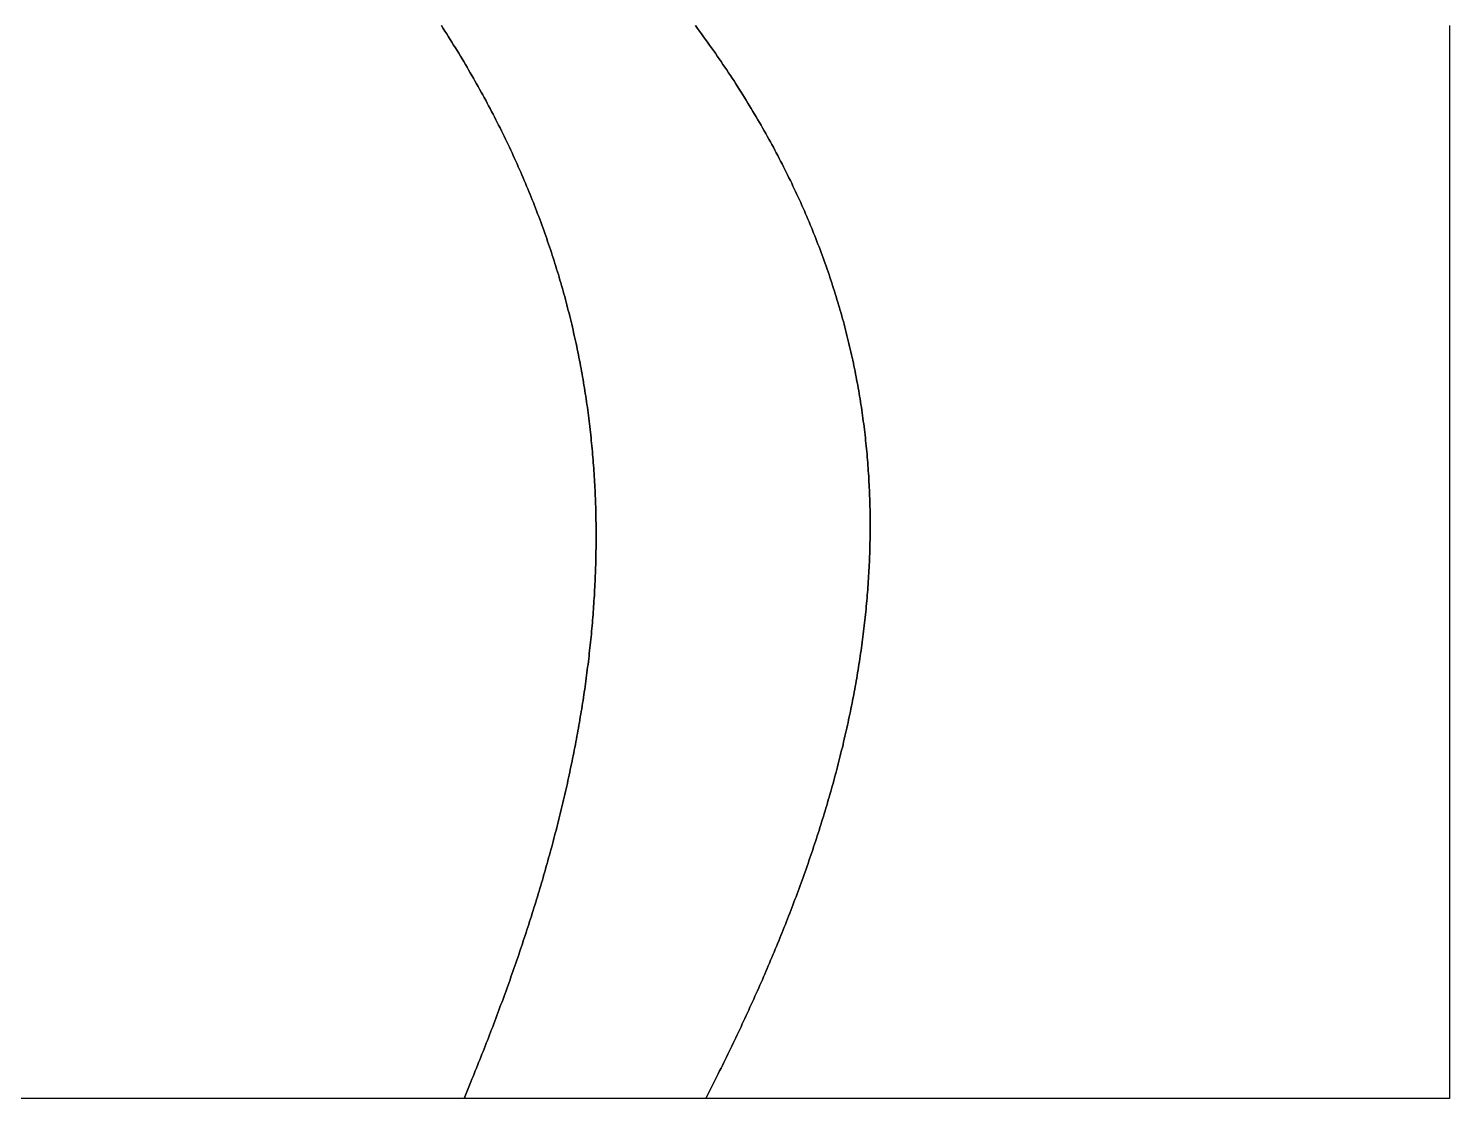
# Model space of a CAD drawing. Header units: millimetres. Extents: x 0 to 514, y 0 to 387.
# Drawn here: x 257 to 514, y 0 to 193.5 of the extents above; entities that cross this region are included whole.
import ezdxf

# ---------------------------------------------------------------- set-up
doc = ezdxf.new("R2010")
doc.units = ezdxf.units.MM
for name, color, linetype in [('P03', 3, 'CONTINUOUS'), ('P04', 3, 'CONTINUOUS'), ('P05', 3, 'CONTINUOUS')]:
    doc.layers.add(name, color=color, linetype=linetype)

msp = doc.modelspace()

# ---------------------------------------------------------------- linework, layer by layer
at = {"layer": 'P03'}
msp.add_lwpolyline([(331.678507, 194), (332, 193.5), (332.321781, 193), (332.641458, 192.5), (332.959035, 192), (333.274515, 191.5), (333.587902, 191), (333.8992, 190.5), (334.208413, 190), (334.515545, 189.5), (334.820599, 189), (335.123579, 188.5), (335.424489, 188), (335.723333, 187.5), (336.020114, 187), (336.314837, 186.5), (336.607505, 186), (336.898122, 185.5), (337.186692, 185), (337.473218, 184.5), (337.757704, 184), (338.040155, 183.5), (338.320573, 183), (338.598964, 182.5), (338.875329, 182), (339.149675, 181.5), (339.422003, 181), (339.692318, 180.5), (339.960624, 180), (340.226925, 179.5), (340.491223, 179), (340.753524, 178.5), (341.013831, 178), (341.272147, 177.5), (341.528477, 177), (341.782825, 176.5), (342.035193, 176), (342.285586, 175.5), (342.534008, 175), (342.780463, 174.5), (343.024953, 174), (343.267484, 173.5), (343.508059, 173), (343.746681, 172.5), (343.983355, 172), (344.218084, 171.5), (344.450872, 171), (344.681723, 170.5), (344.910641, 170), (345.137629, 169.5), (345.362691, 169), (345.585832, 168.5), (345.807054, 168), (346.026362, 167.5), (346.243759, 167), (346.45925, 166.5), (346.672838, 166), (346.884526, 165.5), (347.094319, 165), (347.302221, 164.5), (347.508235, 164), (347.712364, 163.5), (347.914614, 163), (348.114987, 162.5), (348.313488, 162), (348.51012, 161.5), (348.704886, 161), (348.897792, 160.5), (349.08884, 160), (349.278035, 159.5), (349.46538, 159), (349.650879, 158.5), (349.834535, 158), (350.016353, 157.5), (350.196337, 157), (350.37449, 156.5), (350.550815, 156), (350.725318, 155.5), (350.898001, 155), (351.068868, 154.5), (351.237924, 154), (351.405172, 153.5), (351.570615, 153), (351.734258, 152.5), (351.896104, 152), (352.056157, 151.5), (352.214422, 151), (352.370901, 150.5), (352.525598, 150), (352.678518, 149.5), (352.829665, 149), (352.979041, 148.5), (353.12665, 148), (353.272498, 147.5), (353.416586, 147), (353.55892, 146.5), (353.699503, 146), (353.838338, 145.5), (353.97543, 145), (354.110782, 144.5), (354.244398, 144), (354.376282, 143.5), (354.506438, 143), (354.63487, 142.5), (354.76158, 142), (354.886574, 141.5), (355.009855, 141), (355.131426, 140.5), (355.251292, 140), (355.369456, 139.5), (355.485922, 139), (355.600694, 138.5), (355.713776, 138), (355.825171, 137.5), (355.934883, 137), (356.042917, 136.5), (356.149275, 136), (356.253962, 135.5), (356.356982, 135), (356.458337, 134.5), (356.558033, 134), (356.656073, 133.5), (356.75246, 133), (356.847199, 132.5), (356.940292, 132), (357.031745, 131.5), (357.121561, 131), (357.209743, 130.5), (357.296296, 130), (357.381223, 129.5), (357.464528, 129), (357.546215, 128.5), (357.626288, 128), (357.70475, 127.5), (357.781605, 127), (357.856857, 126.5), (357.93051, 126), (358.002567, 125.5), (358.073033, 125), (358.141911, 124.5), (358.209205, 124), (358.274919, 123.5), (358.339056, 123), (358.401621, 122.5), (358.462617, 122), (358.522048, 121.5), (358.579918, 121), (358.63623, 120.5), (358.690988, 120), (358.744197, 119.5), (358.79586, 119), (358.84598, 118.5), (358.894563, 118), (358.94161, 117.5), (358.987126, 117), (359.031116, 116.5), (359.073582, 116), (359.114529, 115.5), (359.15396, 115), (359.191879, 114.5), (359.22829, 114), (359.263197, 113.5), (359.296604, 113), (359.328513, 112.5), (359.35893, 112), (359.387858, 111.5), (359.4153, 111), (359.441261, 110.5), (359.465744, 110), (359.488754, 109.5), (359.510293, 109), (359.530366, 108.5), (359.548976, 108), (359.566128, 107.5), (359.581825, 107), (359.596071, 106.5), (359.608869, 106), (359.620224, 105.5), (359.630139, 105), (359.638618, 104.5), (359.645665, 104), (359.651284, 103.5), (359.655478, 103), (359.658252, 102.5), (359.659608, 102), (359.659551, 101.5), (359.658085, 101), (359.655214, 100.5), (359.650941, 100), (359.645269, 99.5), (359.638204, 99), (359.629748, 98.5), (359.619906, 98), (359.608681, 97.5), (359.596076, 97), (359.582097, 96.5), (359.566747, 96), (359.550028, 95.5), (359.531946, 95), (359.512504, 94.5), (359.491706, 94), (359.469555, 93.5), (359.446056, 93), (359.421212, 92.5), (359.395027, 92), (359.367505, 91.5), (359.338649, 91), (359.308464, 90.5), (359.276953, 90), (359.24412, 89.5), (359.209969, 89), (359.174503, 88.5), (359.137727, 88), (359.099643, 87.5), (359.060257, 87), (359.019572, 86.5), (358.977591, 86), (358.934318, 85.5), (358.889758, 85), (358.843914, 84.5), (358.796789, 84), (358.748388, 83.5), (358.698714, 83), (358.647771, 82.5), (358.595564, 82), (358.542095, 81.5), (358.487368, 81), (358.431388, 80.5), (358.374158, 80), (358.315682, 79.5), (358.255964, 79), (358.195007, 78.5), (358.132815, 78), (358.069393, 77.5), (358.004744, 77), (357.938871, 76.5), (357.871779, 76), (357.803471, 75.5), (357.733951, 75), (357.663223, 74.5), (357.59129, 74), (357.518157, 73.5), (357.443828, 73), (357.368305, 72.5), (357.291594, 72), (357.213697, 71.5), (357.134619, 71), (357.054362, 70.5), (356.972932, 70), (356.890332, 69.5), (356.806565, 69), (356.721636, 68.5), (356.635548, 68), (356.548306, 67.5), (356.459912, 67), (356.37037, 66.5), (356.279685, 66), (356.187861, 65.5), (356.0949, 65), (356.000807, 64.5), (355.905586, 64), (355.809241, 63.5), (355.711774, 63), (355.613191, 62.5), (355.513494, 62), (355.412688, 61.5), (355.310776, 61), (355.207763, 60.5), (355.103652, 60), (354.998446, 59.5), (354.89215, 59), (354.784767, 58.5), (354.676302, 58), (354.566757, 57.5), (354.456138, 57), (354.344447, 56.5), (354.231688, 56), (354.117866, 55.5), (354.002983, 55), (353.887044, 54.5), (353.770053, 54), (353.652013, 53.5), (353.532929, 53), (353.412803, 52.5), (353.29164, 52), (353.169444, 51.5), (353.046218, 51), (352.921966, 50.5), (352.796692, 50), (352.6704, 49.5), (352.543093, 49), (352.414776, 48.5), (352.285452, 48), (352.155125, 47.5), (352.023798, 47), (351.891476, 46.5), (351.758163, 46), (351.623861, 45.5), (351.488576, 45), (351.35231, 44.5), (351.215067, 44), (351.076852, 43.5), (350.937668, 43), (350.797519, 42.5), (350.656409, 42), (350.514341, 41.5), (350.37132, 41), (350.227348, 40.5), (350.082431, 40), (349.936571, 39.5), (349.789772, 39), (349.642039, 38.5), (349.493375, 38), (349.343784, 37.5), (349.193269, 37), (349.041835, 36.5), (348.889486, 36), (348.736224, 35.5), (348.582054, 35), (348.42698, 34.5), (348.271005, 34), (348.114133, 33.5), (347.956369, 33), (347.797715, 32.5), (347.638176, 32), (347.477756, 31.5), (347.316458, 31), (347.154285, 30.5), (346.991243, 30), (346.827334, 29.5), (346.662563, 29), (346.496932, 28.5), (346.330447, 28), (346.163111, 27.5), (345.994927, 27), (345.8259, 26.5), (345.656033, 26), (345.48533, 25.5), (345.313794, 25), (345.141431, 24.5), (344.968242, 24), (344.794233, 23.5), (344.619407, 23), (344.443768, 22.5), (344.267319, 22), (344.090064, 21.5), (343.912008, 21), (343.733154, 20.5), (343.553505, 20), (343.373066, 19.5), (343.191841, 19), (343.009832, 18.5), (342.827045, 18), (342.643482, 17.5), (342.459148, 17), (342.274046, 16.5), (342.088181, 16), (341.901555, 15.5), (341.714173, 15), (341.526039, 14.5), (341.337156, 14), (341.147528, 13.5), (340.957159, 13), (340.766052, 12.5), (340.574212, 12), (340.381643, 11.5), (340.188348, 11), (339.99433, 10.5), (339.799594, 10), (339.604144, 9.5), (339.407983, 9), (339.211115, 8.5), (339.013545, 8), (338.815274, 7.5), (338.616309, 7), (338.416651, 6.5), (338.216306, 6), (338.015276, 5.5), (337.813566, 5), (337.61118, 4.5), (337.408121, 4), (337.204393, 3.5), (337, 3), (335.771654, 0), (175.582677, 0)], dxfattribs=at)
at = {"layer": 'P04'}
msp.add_lwpolyline([(377.631552, 194), (378, 193.5), (378.36886, 193), (378.735286, 192.5), (379.099281, 192), (379.460851, 191.5), (379.819998, 191), (380.176729, 190.5), (380.531046, 190), (380.882953, 189.5), (381.232457, 189), (381.579559, 188.5), (381.924265, 188), (382.266579, 187.5), (382.606505, 187), (382.944048, 186.5), (383.27921, 186), (383.611998, 185.5), (383.942415, 185), (384.270465, 184.5), (384.596153, 184), (384.919482, 183.5), (385.240457, 183), (385.559082, 182.5), (385.875362, 182), (386.189301, 181.5), (386.500902, 181), (386.81017, 180.5), (387.11711, 180), (387.421725, 179.5), (387.72402, 179), (388.023999, 178.5), (388.321667, 178), (388.617027, 177.5), (388.910083, 177), (389.200841, 176.5), (389.489303, 176), (389.775476, 175.5), (390.059361, 175), (390.340965, 174.5), (390.620291, 174), (390.897343, 173.5), (391.172125, 173), (391.444643, 172.5), (391.714899, 172), (391.982899, 171.5), (392.248646, 171), (392.512145, 170.5), (392.7734, 170), (393.032415, 169.5), (393.289195, 169), (393.543743, 168.5), (393.796064, 168), (394.046162, 167.5), (394.294042, 167), (394.539707, 166.5), (394.783162, 166), (395.02441, 165.5), (395.263458, 165), (395.500307, 164.5), (395.734964, 164), (395.967431, 163.5), (396.197713, 163), (396.425815, 162.5), (396.651741, 162), (396.875494, 161.5), (397.09708, 161), (397.316502, 160.5), (397.533764, 160), (397.748872, 159.5), (397.961828, 159), (398.172638, 158.5), (398.381305, 158), (398.587833, 157.5), (398.792228, 157), (398.994493, 156.5), (399.194633, 156), (399.392651, 155.5), (399.588552, 155), (399.78234, 154.5), (399.974019, 154), (400.163594, 153.5), (400.351069, 153), (400.536447, 152.5), (400.719734, 152), (400.900934, 151.5), (401.08005, 151), (401.257088, 150.5), (401.43205, 150), (401.604942, 149.5), (401.775767, 149), (401.944531, 148.5), (402.111236, 148), (402.275888, 147.5), (402.438491, 147), (402.599048, 146.5), (402.757564, 146), (402.914044, 145.5), (403.068491, 145), (403.22091, 144.5), (403.371305, 144), (403.51968, 143.5), (403.666039, 143), (403.810387, 142.5), (403.952728, 142), (404.093066, 141.5), (404.231405, 141), (404.36775, 140.5), (404.502105, 140), (404.634474, 139.5), (404.764861, 139), (404.893271, 138.5), (405.019707, 138), (405.144175, 137.5), (405.266677, 137), (405.387219, 136.5), (405.505805, 136), (405.622438, 135.5), (405.737124, 135), (405.849866, 134.5), (405.960668, 134), (406.069536, 133.5), (406.176472, 133), (406.281482, 132.5), (406.384569, 132), (406.485738, 131.5), (406.584993, 131), (406.682338, 130.5), (406.777778, 130), (406.871316, 129.5), (406.962957, 129), (407.052705, 128.5), (407.140565, 128), (407.22654, 127.5), (407.310635, 127), (407.392854, 126.5), (407.473202, 126), (407.551681, 125.5), (407.628298, 125), (407.703056, 124.5), (407.775958, 124), (407.84701, 123.5), (407.916216, 123), (407.98358, 122.5), (408.049106, 122), (408.112798, 121.5), (408.174661, 121), (408.234699, 120.5), (408.292915, 120), (408.349315, 119.5), (408.403903, 119), (408.456682, 118.5), (408.507657, 118), (408.556833, 117.5), (408.604213, 117), (408.649801, 116.5), (408.693603, 116), (408.735621, 115.5), (408.775861, 115), (408.814327, 114.5), (408.851022, 114), (408.885951, 113.5), (408.919119, 113), (408.950529, 112.5), (408.980186, 112), (409.008094, 111.5), (409.034257, 111), (409.05868, 110.5), (409.081366, 110), (409.10232, 109.5), (409.121546, 109), (409.139049, 108.5), (409.154832, 108), (409.1689, 107.5), (409.181258, 107), (409.191908, 106.5), (409.200856, 106), (409.208106, 105.5), (409.213661, 105), (409.217527, 104.5), (409.219707, 104), (409.220206, 103.5), (409.219028, 103), (409.216177, 102.5), (409.211658, 102), (409.205474, 101.5), (409.197629, 101), (409.188129, 100.5), (409.176978, 100), (409.164178, 99.5), (409.149736, 99), (409.133654, 98.5), (409.115938, 98), (409.096591, 97.5), (409.075618, 97), (409.053022, 96.5), (409.028809, 96), (409.002982, 95.5), (408.975546, 95), (408.946505, 94.5), (408.915862, 94), (408.883623, 93.5), (408.849792, 93), (408.814372, 92.5), (408.777368, 92), (408.738785, 91.5), (408.698626, 91), (408.656895, 90.5), (408.613598, 90), (408.568737, 89.5), (408.522318, 89), (408.474345, 88.5), (408.424821, 88), (408.373752, 87.5), (408.321141, 87), (408.266992, 86.5), (408.21131, 86), (408.154099, 85.5), (408.095363, 85), (408.035107, 84.5), (407.973335, 84), (407.91005, 83.5), (407.845257, 83), (407.778961, 82.5), (407.711166, 82), (407.641875, 81.5), (407.571093, 81), (407.498825, 80.5), (407.425074, 80), (407.349845, 79.5), (407.273142, 79), (407.194969, 78.5), (407.115331, 78), (407.034231, 77.5), (406.951675, 77), (406.867665, 76.5), (406.782207, 76), (406.695304, 75.5), (406.606961, 75), (406.517182, 74.5), (406.425972, 74), (406.333334, 73.5), (406.239273, 73), (406.143793, 72.5), (406.046898, 72), (405.948593, 71.5), (405.848881, 71), (405.747767, 70.5), (405.645255, 70), (405.54135, 69.5), (405.436055, 69), (405.329375, 68.5), (405.221315, 68), (405.111877, 67.5), (405.001067, 67), (404.888889, 66.5), (404.775347, 66), (404.660445, 65.5), (404.544187, 65), (404.426578, 64.5), (404.307623, 64), (404.187324, 63.5), (404.065686, 63), (403.942715, 62.5), (403.818413, 62), (403.692785, 61.5), (403.565835, 61), (403.437569, 60.5), (403.307988, 60), (403.177099, 59.5), (403.044905, 59), (402.911411, 58.5), (402.77662, 58), (402.640537, 57.5), (402.503166, 57), (402.364512, 56.5), (402.224578, 56), (402.083369, 55.5), (401.940889, 55), (401.797143, 54.5), (401.652134, 54), (401.505867, 53.5), (401.358346, 53), (401.209575, 52.5), (401.059558, 52), (400.9083, 51.5), (400.755805, 51), (400.602078, 50.5), (400.447121, 50), (400.290941, 49.5), (400.13354, 49), (399.974923, 48.5), (399.815095, 48), (399.654059, 47.5), (399.49182, 47), (399.328381, 46.5), (399.163749, 46), (398.997925, 45.5), (398.830915, 45), (398.662724, 44.5), (398.493354, 44), (398.322811, 43.5), (398.151098, 43), (397.97822, 42.5), (397.804182, 42), (397.628986, 41.5), (397.452638, 41), (397.275142, 40.5), (397.096502, 40), (396.916723, 39.5), (396.735807, 39), (396.553761, 38.5), (396.370587, 38), (396.18629, 37.5), (396.000875, 37), (395.814346, 36.5), (395.626706, 36), (395.43796, 35.5), (395.248113, 35), (395.057169, 34.5), (394.865131, 34), (394.672004, 33.5), (394.477792, 33), (394.2825, 32.5), (394.086131, 32), (393.888691, 31.5), (393.690182, 31), (393.49061, 30.5), (393.289979, 30), (393.088292, 29.5), (392.885555, 29), (392.681771, 28.5), (392.476944, 28), (392.27108, 27.5), (392.064181, 27), (391.856252, 26.5), (391.647298, 26), (391.437323, 25.5), (391.226331, 25), (391.014325, 24.5), (390.801312, 24), (390.587293, 23.5), (390.372275, 23), (390.156261, 22.5), (389.939255, 22), (389.721262, 21.5), (389.502285, 21), (389.282329, 20.5), (389.061399, 20), (388.839498, 19.5), (388.616631, 19), (388.392802, 18.5), (388.168015, 18), (387.942274, 17.5), (387.715584, 17), (387.487949, 16.5), (387.259373, 16), (387.029861, 15.5), (386.799415, 15), (386.568042, 14.5), (386.335745, 14), (386.102528, 13.5), (385.868395, 13), (385.633351, 12.5), (385.3974, 12), (385.160547, 11.5), (384.922794, 11), (384.684147, 10.5), (384.444611, 10), (384.204188, 9.5), (383.962883, 9), (383.720702, 8.5), (383.477646, 8), (383.233722, 7.5), (382.988934, 7), (382.743284, 6.5), (382.496779, 6), (382.249421, 5.5), (382.001216, 5), (381.752166, 4.5), (381.502278, 4), (381.251554, 3.5), (381, 3), (379.488189, 0), (335.771654, 0), (337, 3), (337.204393, 3.5), (337.408121, 4), (337.61118, 4.5), (337.813566, 5), (338.015276, 5.5), (338.216306, 6), (338.416651, 6.5), (338.616309, 7), (338.815274, 7.5), (339.013545, 8), (339.211115, 8.5), (339.407983, 9), (339.604144, 9.5), (339.799594, 10), (339.99433, 10.5), (340.188348, 11), (340.381643, 11.5), (340.574212, 12), (340.766052, 12.5), (340.957159, 13), (341.147528, 13.5), (341.337156, 14), (341.526039, 14.5), (341.714173, 15), (341.901555, 15.5), (342.088181, 16), (342.274046, 16.5), (342.459148, 17), (342.643482, 17.5), (342.827045, 18), (343.009832, 18.5), (343.191841, 19), (343.373066, 19.5), (343.553505, 20), (343.733154, 20.5), (343.912008, 21), (344.090064, 21.5), (344.267319, 22), (344.443768, 22.5), (344.619407, 23), (344.794233, 23.5), (344.968242, 24), (345.141431, 24.5), (345.313794, 25), (345.48533, 25.5), (345.656033, 26), (345.8259, 26.5), (345.994927, 27), (346.163111, 27.5), (346.330447, 28), (346.496932, 28.5), (346.662563, 29), (346.827334, 29.5), (346.991243, 30), (347.154285, 30.5), (347.316458, 31), (347.477756, 31.5), (347.638176, 32), (347.797715, 32.5), (347.956369, 33), (348.114133, 33.5), (348.271005, 34), (348.42698, 34.5), (348.582054, 35), (348.736224, 35.5), (348.889486, 36), (349.041835, 36.5), (349.193269, 37), (349.343784, 37.5), (349.493375, 38), (349.642039, 38.5), (349.789772, 39), (349.936571, 39.5), (350.082431, 40), (350.227348, 40.5), (350.37132, 41), (350.514341, 41.5), (350.656409, 42), (350.797519, 42.5), (350.937668, 43), (351.076852, 43.5), (351.215067, 44), (351.35231, 44.5), (351.488576, 45), (351.623861, 45.5), (351.758163, 46), (351.891476, 46.5), (352.023798, 47), (352.155125, 47.5), (352.285452, 48), (352.414776, 48.5), (352.543093, 49), (352.6704, 49.5), (352.796692, 50), (352.921966, 50.5), (353.046218, 51), (353.169444, 51.5), (353.29164, 52), (353.412803, 52.5), (353.532929, 53), (353.652013, 53.5), (353.770053, 54), (353.887044, 54.5), (354.002983, 55), (354.117866, 55.5), (354.231688, 56), (354.344447, 56.5), (354.456138, 57), (354.566757, 57.5), (354.676302, 58), (354.784767, 58.5), (354.89215, 59), (354.998446, 59.5), (355.103652, 60), (355.207763, 60.5), (355.310776, 61), (355.412688, 61.5), (355.513494, 62), (355.613191, 62.5), (355.711774, 63), (355.809241, 63.5), (355.905586, 64), (356.000807, 64.5), (356.0949, 65), (356.187861, 65.5), (356.279685, 66), (356.37037, 66.5), (356.459912, 67), (356.548306, 67.5), (356.635548, 68), (356.721636, 68.5), (356.806565, 69), (356.890332, 69.5), (356.972932, 70), (357.054362, 70.5), (357.134619, 71), (357.213697, 71.5), (357.291594, 72), (357.368305, 72.5), (357.443828, 73), (357.518157, 73.5), (357.59129, 74), (357.663223, 74.5), (357.733951, 75), (357.803471, 75.5), (357.871779, 76), (357.938871, 76.5), (358.004744, 77), (358.069393, 77.5), (358.132815, 78), (358.195007, 78.5), (358.255964, 79), (358.315682, 79.5), (358.374158, 80), (358.431388, 80.5), (358.487368, 81), (358.542095, 81.5), (358.595564, 82), (358.647771, 82.5), (358.698714, 83), (358.748388, 83.5), (358.796789, 84), (358.843914, 84.5), (358.889758, 85), (358.934318, 85.5), (358.977591, 86), (359.019572, 86.5), (359.060257, 87), (359.099643, 87.5), (359.137727, 88), (359.174503, 88.5), (359.209969, 89), (359.24412, 89.5), (359.276953, 90), (359.308464, 90.5), (359.338649, 91), (359.367505, 91.5), (359.395027, 92), (359.421212, 92.5), (359.446056, 93), (359.469555, 93.5), (359.491706, 94), (359.512504, 94.5), (359.531946, 95), (359.550028, 95.5), (359.566747, 96), (359.582097, 96.5), (359.596076, 97), (359.608681, 97.5), (359.619906, 98), (359.629748, 98.5), (359.638204, 99), (359.645269, 99.5), (359.650941, 100), (359.655214, 100.5), (359.658085, 101), (359.659551, 101.5), (359.659608, 102), (359.658252, 102.5), (359.655478, 103), (359.651284, 103.5), (359.645665, 104), (359.638618, 104.5), (359.630139, 105), (359.620224, 105.5), (359.608869, 106), (359.596071, 106.5), (359.581825, 107), (359.566128, 107.5), (359.548976, 108), (359.530366, 108.5), (359.510293, 109), (359.488754, 109.5), (359.465744, 110), (359.441261, 110.5), (359.4153, 111), (359.387858, 111.5), (359.35893, 112), (359.328513, 112.5), (359.296604, 113), (359.263197, 113.5), (359.22829, 114), (359.191879, 114.5), (359.15396, 115), (359.114529, 115.5), (359.073582, 116), (359.031116, 116.5), (358.987126, 117), (358.94161, 117.5), (358.894563, 118), (358.84598, 118.5), (358.79586, 119), (358.744197, 119.5), (358.690988, 120), (358.63623, 120.5), (358.579918, 121), (358.522048, 121.5), (358.462617, 122), (358.401621, 122.5), (358.339056, 123), (358.274919, 123.5), (358.209205, 124), (358.141911, 124.5), (358.073033, 125), (358.002567, 125.5), (357.93051, 126), (357.856857, 126.5), (357.781605, 127), (357.70475, 127.5), (357.626288, 128), (357.546215, 128.5), (357.464528, 129), (357.381223, 129.5), (357.296296, 130), (357.209743, 130.5), (357.121561, 131), (357.031745, 131.5), (356.940292, 132), (356.847199, 132.5), (356.75246, 133), (356.656073, 133.5), (356.558033, 134), (356.458337, 134.5), (356.356982, 135), (356.253962, 135.5), (356.149275, 136), (356.042917, 136.5), (355.934883, 137), (355.825171, 137.5), (355.713776, 138), (355.600694, 138.5), (355.485922, 139), (355.369456, 139.5), (355.251292, 140), (355.131426, 140.5), (355.009855, 141), (354.886574, 141.5), (354.76158, 142), (354.63487, 142.5), (354.506438, 143), (354.376282, 143.5), (354.244398, 144), (354.110782, 144.5), (353.97543, 145), (353.838338, 145.5), (353.699503, 146), (353.55892, 146.5), (353.416586, 147), (353.272498, 147.5), (353.12665, 148), (352.979041, 148.5), (352.829665, 149), (352.678518, 149.5), (352.525598, 150), (352.370901, 150.5), (352.214422, 151), (352.056157, 151.5), (351.896104, 152), (351.734258, 152.5), (351.570615, 153), (351.405172, 153.5), (351.237924, 154), (351.068868, 154.5), (350.898001, 155), (350.725318, 155.5), (350.550815, 156), (350.37449, 156.5), (350.196337, 157), (350.016353, 157.5), (349.834535, 158), (349.650879, 158.5), (349.46538, 159), (349.278035, 159.5), (349.08884, 160), (348.897792, 160.5), (348.704886, 161), (348.51012, 161.5), (348.313488, 162), (348.114987, 162.5), (347.914614, 163), (347.712364, 163.5), (347.508235, 164), (347.302221, 164.5), (347.094319, 165), (346.884526, 165.5), (346.672838, 166), (346.45925, 166.5), (346.243759, 167), (346.026362, 167.5), (345.807054, 168), (345.585832, 168.5), (345.362691, 169), (345.137629, 169.5), (344.910641, 170), (344.681723, 170.5), (344.450872, 171), (344.218084, 171.5), (343.983355, 172), (343.746681, 172.5), (343.508059, 173), (343.267484, 173.5), (343.024953, 174), (342.780463, 174.5), (342.534008, 175), (342.285586, 175.5), (342.035193, 176), (341.782825, 176.5), (341.528477, 177), (341.272147, 177.5), (341.013831, 178), (340.753524, 178.5), (340.491223, 179), (340.226925, 179.5), (339.960624, 180), (339.692318, 180.5), (339.422003, 181), (339.149675, 181.5), (338.875329, 182), (338.598964, 182.5), (338.320573, 183), (338.040155, 183.5), (337.757704, 184), (337.473218, 184.5), (337.186692, 185), (336.898122, 185.5), (336.607505, 186), (336.314837, 186.5), (336.020114, 187), (335.723333, 187.5), (335.424489, 188), (335.123579, 188.5), (334.820599, 189), (334.515545, 189.5), (334.208413, 190), (333.8992, 190.5), (333.587902, 191), (333.274515, 191.5), (332.959035, 192), (332.641458, 192.5), (332.321781, 193), (332, 193.5), (331.678507, 194)], dxfattribs=at)
at = {"layer": 'P05'}
msp.add_lwpolyline([(514, 194), (514, 193.5), (514, 193), (514, 192.5), (514, 192), (514, 191.5), (514, 191), (514, 190.5), (514, 190), (514, 189.5), (514, 189), (514, 188.5), (514, 188), (514, 187.5), (514, 187), (514, 186.5), (514, 186), (514, 185.5), (514, 185), (514, 184.5), (514, 184), (514, 183.5), (514, 183), (514, 182.5), (514, 182), (514, 181.5), (514, 181), (514, 180.5), (514, 180), (514, 179.5), (514, 179), (514, 178.5), (514, 178), (514, 177.5), (514, 177), (514, 176.5), (514, 176), (514, 175.5), (514, 175), (514, 174.5), (514, 174), (514, 173.5), (514, 173), (514, 172.5), (514, 172), (514, 171.5), (514, 171), (514, 170.5), (514, 170), (514, 169.5), (514, 169), (514, 168.5), (514, 168), (514, 167.5), (514, 167), (514, 166.5), (514, 166), (514, 165.5), (514, 165), (514, 164.5), (514, 164), (514, 163.5), (514, 163), (514, 162.5), (514, 162), (514, 161.5), (514, 161), (514, 160.5), (514, 160), (514, 159.5), (514, 159), (514, 158.5), (514, 158), (514, 157.5), (514, 157), (514, 156.5), (514, 156), (514, 155.5), (514, 155), (514, 154.5), (514, 154), (514, 153.5), (514, 153), (514, 152.5), (514, 152), (514, 151.5), (514, 151), (514, 150.5), (514, 150), (514, 149.5), (514, 149), (514, 148.5), (514, 148), (514, 147.5), (514, 147), (514, 146.5), (514, 146), (514, 145.5), (514, 145), (514, 144.5), (514, 144), (514, 143.5), (514, 143), (514, 142.5), (514, 142), (514, 141.5), (514, 141), (514, 140.5), (514, 140), (514, 139.5), (514, 139), (514, 138.5), (514, 138), (514, 137.5), (514, 137), (514, 136.5), (514, 136), (514, 135.5), (514, 135), (514, 134.5), (514, 134), (514, 133.5), (514, 133), (514, 132.5), (514, 132), (514, 131.5), (514, 131), (514, 130.5), (514, 130), (514, 129.5), (514, 129), (514, 128.5), (514, 128), (514, 127.5), (514, 127), (514, 126.5), (514, 126), (514, 125.5), (514, 125), (514, 124.5), (514, 124), (514, 123.5), (514, 123), (514, 122.5), (514, 122), (514, 121.5), (514, 121), (514, 120.5), (514, 120), (514, 119.5), (514, 119), (514, 118.5), (514, 118), (514, 117.5), (514, 117), (514, 116.5), (514, 116), (514, 115.5), (514, 115), (514, 114.5), (514, 114), (514, 113.5), (514, 113), (514, 112.5), (514, 112), (514, 111.5), (514, 111), (514, 110.5), (514, 110), (514, 109.5), (514, 109), (514, 108.5), (514, 108), (514, 107.5), (514, 107), (514, 106.5), (514, 106), (514, 105.5), (514, 105), (514, 104.5), (514, 104), (514, 103.5), (514, 103), (514, 102.5), (514, 102), (514, 101.5), (514, 101), (514, 100.5), (514, 100), (514, 99.5), (514, 99), (514, 98.5), (514, 98), (514, 97.5), (514, 97), (514, 96.5), (514, 96), (514, 95.5), (514, 95), (514, 94.5), (514, 94), (514, 93.5), (514, 93), (514, 92.5), (514, 92), (514, 91.5), (514, 91), (514, 90.5), (514, 90), (514, 89.5), (514, 89), (514, 88.5), (514, 88), (514, 87.5), (514, 87), (514, 86.5), (514, 86), (514, 85.5), (514, 85), (514, 84.5), (514, 84), (514, 83.5), (514, 83), (514, 82.5), (514, 82), (514, 81.5), (514, 81), (514, 80.5), (514, 80), (514, 79.5), (514, 79), (514, 78.5), (514, 78), (514, 77.5), (514, 77), (514, 76.5), (514, 76), (514, 75.5), (514, 75), (514, 74.5), (514, 74), (514, 73.5), (514, 73), (514, 72.5), (514, 72), (514, 71.5), (514, 71), (514, 70.5), (514, 70), (514, 69.5), (514, 69), (514, 68.5), (514, 68), (514, 67.5), (514, 67), (514, 66.5), (514, 66), (514, 65.5), (514, 65), (514, 64.5), (514, 64), (514, 63.5), (514, 63), (514, 62.5), (514, 62), (514, 61.5), (514, 61), (514, 60.5), (514, 60), (514, 59.5), (514, 59), (514, 58.5), (514, 58), (514, 57.5), (514, 57), (514, 56.5), (514, 56), (514, 55.5), (514, 55), (514, 54.5), (514, 54), (514, 53.5), (514, 53), (514, 52.5), (514, 52), (514, 51.5), (514, 51), (514, 50.5), (514, 50), (514, 49.5), (514, 49), (514, 48.5), (514, 48), (514, 47.5), (514, 47), (514, 46.5), (514, 46), (514, 45.5), (514, 45), (514, 44.5), (514, 44), (514, 43.5), (514, 43), (514, 42.5), (514, 42), (514, 41.5), (514, 41), (514, 40.5), (514, 40), (514, 39.5), (514, 39), (514, 38.5), (514, 38), (514, 37.5), (514, 37), (514, 36.5), (514, 36), (514, 35.5), (514, 35), (514, 34.5), (514, 34), (514, 33.5), (514, 33), (514, 32.5), (514, 32), (514, 31.5), (514, 31), (514, 30.5), (514, 30), (514, 29.5), (514, 29), (514, 28.5), (514, 28), (514, 27.5), (514, 27), (514, 26.5), (514, 26), (514, 25.5), (514, 25), (514, 24.5), (514, 24), (514, 23.5), (514, 23), (514, 22.5), (514, 22), (514, 21.5), (514, 21), (514, 20.5), (514, 20), (514, 19.5), (514, 19), (514, 18.5), (514, 18), (514, 17.5), (514, 17), (514, 16.5), (514, 16), (514, 15.5), (514, 15), (514, 14.5), (514, 14), (514, 13.5), (514, 13), (514, 12.5), (514, 12), (514, 11.5), (514, 11), (514, 10.5), (514, 10), (514, 9.5), (514, 9), (514, 8.5), (514, 8), (514, 7.5), (514, 7), (514, 6.5), (514, 6), (514, 5.5), (514, 5), (514, 4.5), (514, 4), (514, 3.5), (514, 3), (514, 0), (379.488189, 0), (381, 3), (381.251554, 3.5), (381.502278, 4), (381.752166, 4.5), (382.001216, 5), (382.249421, 5.5), (382.496779, 6), (382.743284, 6.5), (382.988934, 7), (383.233722, 7.5), (383.477646, 8), (383.720702, 8.5), (383.962883, 9), (384.204188, 9.5), (384.444611, 10), (384.684147, 10.5), (384.922794, 11), (385.160547, 11.5), (385.3974, 12), (385.633351, 12.5), (385.868395, 13), (386.102528, 13.5), (386.335745, 14), (386.568042, 14.5), (386.799415, 15), (387.029861, 15.5), (387.259373, 16), (387.487949, 16.5), (387.715584, 17), (387.942274, 17.5), (388.168015, 18), (388.392802, 18.5), (388.616631, 19), (388.839498, 19.5), (389.061399, 20), (389.282329, 20.5), (389.502285, 21), (389.721262, 21.5), (389.939255, 22), (390.156261, 22.5), (390.372275, 23), (390.587293, 23.5), (390.801312, 24), (391.014325, 24.5), (391.226331, 25), (391.437323, 25.5), (391.647298, 26), (391.856252, 26.5), (392.064181, 27), (392.27108, 27.5), (392.476944, 28), (392.681771, 28.5), (392.885555, 29), (393.088292, 29.5), (393.289979, 30), (393.49061, 30.5), (393.690182, 31), (393.888691, 31.5), (394.086131, 32), (394.2825, 32.5), (394.477792, 33), (394.672004, 33.5), (394.865131, 34), (395.057169, 34.5), (395.248113, 35), (395.43796, 35.5), (395.626706, 36), (395.814346, 36.5), (396.000875, 37), (396.18629, 37.5), (396.370587, 38), (396.553761, 38.5), (396.735807, 39), (396.916723, 39.5), (397.096502, 40), (397.275142, 40.5), (397.452638, 41), (397.628986, 41.5), (397.804182, 42), (397.97822, 42.5), (398.151098, 43), (398.322811, 43.5), (398.493354, 44), (398.662724, 44.5), (398.830915, 45), (398.997925, 45.5), (399.163749, 46), (399.328381, 46.5), (399.49182, 47), (399.654059, 47.5), (399.815095, 48), (399.974923, 48.5), (400.13354, 49), (400.290941, 49.5), (400.447121, 50), (400.602078, 50.5), (400.755805, 51), (400.9083, 51.5), (401.059558, 52), (401.209575, 52.5), (401.358346, 53), (401.505867, 53.5), (401.652134, 54), (401.797143, 54.5), (401.940889, 55), (402.083369, 55.5), (402.224578, 56), (402.364512, 56.5), (402.503166, 57), (402.640537, 57.5), (402.77662, 58), (402.911411, 58.5), (403.044905, 59), (403.177099, 59.5), (403.307988, 60), (403.437569, 60.5), (403.565835, 61), (403.692785, 61.5), (403.818413, 62), (403.942715, 62.5), (404.065686, 63), (404.187324, 63.5), (404.307623, 64), (404.426578, 64.5), (404.544187, 65), (404.660445, 65.5), (404.775347, 66), (404.888889, 66.5), (405.001067, 67), (405.111877, 67.5), (405.221315, 68), (405.329375, 68.5), (405.436055, 69), (405.54135, 69.5), (405.645255, 70), (405.747767, 70.5), (405.848881, 71), (405.948593, 71.5), (406.046898, 72), (406.143793, 72.5), (406.239273, 73), (406.333334, 73.5), (406.425972, 74), (406.517182, 74.5), (406.606961, 75), (406.695304, 75.5), (406.782207, 76), (406.867665, 76.5), (406.951675, 77), (407.034231, 77.5), (407.115331, 78), (407.194969, 78.5), (407.273142, 79), (407.349845, 79.5), (407.425074, 80), (407.498825, 80.5), (407.571093, 81), (407.641875, 81.5), (407.711166, 82), (407.778961, 82.5), (407.845257, 83), (407.91005, 83.5), (407.973335, 84), (408.035107, 84.5), (408.095363, 85), (408.154099, 85.5), (408.21131, 86), (408.266992, 86.5), (408.321141, 87), (408.373752, 87.5), (408.424821, 88), (408.474345, 88.5), (408.522318, 89), (408.568737, 89.5), (408.613598, 90), (408.656895, 90.5), (408.698626, 91), (408.738785, 91.5), (408.777368, 92), (408.814372, 92.5), (408.849792, 93), (408.883623, 93.5), (408.915862, 94), (408.946505, 94.5), (408.975546, 95), (409.002982, 95.5), (409.028809, 96), (409.053022, 96.5), (409.075618, 97), (409.096591, 97.5), (409.115938, 98), (409.133654, 98.5), (409.149736, 99), (409.164178, 99.5), (409.176978, 100), (409.188129, 100.5), (409.197629, 101), (409.205474, 101.5), (409.211658, 102), (409.216177, 102.5), (409.219028, 103), (409.220206, 103.5), (409.219707, 104), (409.217527, 104.5), (409.213661, 105), (409.208106, 105.5), (409.200856, 106), (409.191908, 106.5), (409.181258, 107), (409.1689, 107.5), (409.154832, 108), (409.139049, 108.5), (409.121546, 109), (409.10232, 109.5), (409.081366, 110), (409.05868, 110.5), (409.034257, 111), (409.008094, 111.5), (408.980186, 112), (408.950529, 112.5), (408.919119, 113), (408.885951, 113.5), (408.851022, 114), (408.814327, 114.5), (408.775861, 115), (408.735621, 115.5), (408.693603, 116), (408.649801, 116.5), (408.604213, 117), (408.556833, 117.5), (408.507657, 118), (408.456682, 118.5), (408.403903, 119), (408.349315, 119.5), (408.292915, 120), (408.234699, 120.5), (408.174661, 121), (408.112798, 121.5), (408.049106, 122), (407.98358, 122.5), (407.916216, 123), (407.84701, 123.5), (407.775958, 124), (407.703056, 124.5), (407.628298, 125), (407.551681, 125.5), (407.473202, 126), (407.392854, 126.5), (407.310635, 127), (407.22654, 127.5), (407.140565, 128), (407.052705, 128.5), (406.962957, 129), (406.871316, 129.5), (406.777778, 130), (406.682338, 130.5), (406.584993, 131), (406.485738, 131.5), (406.384569, 132), (406.281482, 132.5), (406.176472, 133), (406.069536, 133.5), (405.960668, 134), (405.849866, 134.5), (405.737124, 135), (405.622438, 135.5), (405.505805, 136), (405.387219, 136.5), (405.266677, 137), (405.144175, 137.5), (405.019707, 138), (404.893271, 138.5), (404.764861, 139), (404.634474, 139.5), (404.502105, 140), (404.36775, 140.5), (404.231405, 141), (404.093066, 141.5), (403.952728, 142), (403.810387, 142.5), (403.666039, 143), (403.51968, 143.5), (403.371305, 144), (403.22091, 144.5), (403.068491, 145), (402.914044, 145.5), (402.757564, 146), (402.599048, 146.5), (402.438491, 147), (402.275888, 147.5), (402.111236, 148), (401.944531, 148.5), (401.775767, 149), (401.604942, 149.5), (401.43205, 150), (401.257088, 150.5), (401.08005, 151), (400.900934, 151.5), (400.719734, 152), (400.536447, 152.5), (400.351069, 153), (400.163594, 153.5), (399.974019, 154), (399.78234, 154.5), (399.588552, 155), (399.392651, 155.5), (399.194633, 156), (398.994493, 156.5), (398.792228, 157), (398.587833, 157.5), (398.381305, 158), (398.172638, 158.5), (397.961828, 159), (397.748872, 159.5), (397.533764, 160), (397.316502, 160.5), (397.09708, 161), (396.875494, 161.5), (396.651741, 162), (396.425815, 162.5), (396.197713, 163), (395.967431, 163.5), (395.734964, 164), (395.500307, 164.5), (395.263458, 165), (395.02441, 165.5), (394.783162, 166), (394.539707, 166.5), (394.294042, 167), (394.046162, 167.5), (393.796064, 168), (393.543743, 168.5), (393.289195, 169), (393.032415, 169.5), (392.7734, 170), (392.512145, 170.5), (392.248646, 171), (391.982899, 171.5), (391.714899, 172), (391.444643, 172.5), (391.172125, 173), (390.897343, 173.5), (390.620291, 174), (390.340965, 174.5), (390.059361, 175), (389.775476, 175.5), (389.489303, 176), (389.200841, 176.5), (388.910083, 177), (388.617027, 177.5), (388.321667, 178), (388.023999, 178.5), (387.72402, 179), (387.421725, 179.5), (387.11711, 180), (386.81017, 180.5), (386.500902, 181), (386.189301, 181.5), (385.875362, 182), (385.559082, 182.5), (385.240457, 183), (384.919482, 183.5), (384.596153, 184), (384.270465, 184.5), (383.942415, 185), (383.611998, 185.5), (383.27921, 186), (382.944048, 186.5), (382.606505, 187), (382.266579, 187.5), (381.924265, 188), (381.579559, 188.5), (381.232457, 189), (380.882953, 189.5), (380.531046, 190), (380.176729, 190.5), (379.819998, 191), (379.460851, 191.5), (379.099281, 192), (378.735286, 192.5), (378.36886, 193), (378, 193.5), (377.631552, 194)], dxfattribs=at)

doc.saveas('drawing.dxf')
